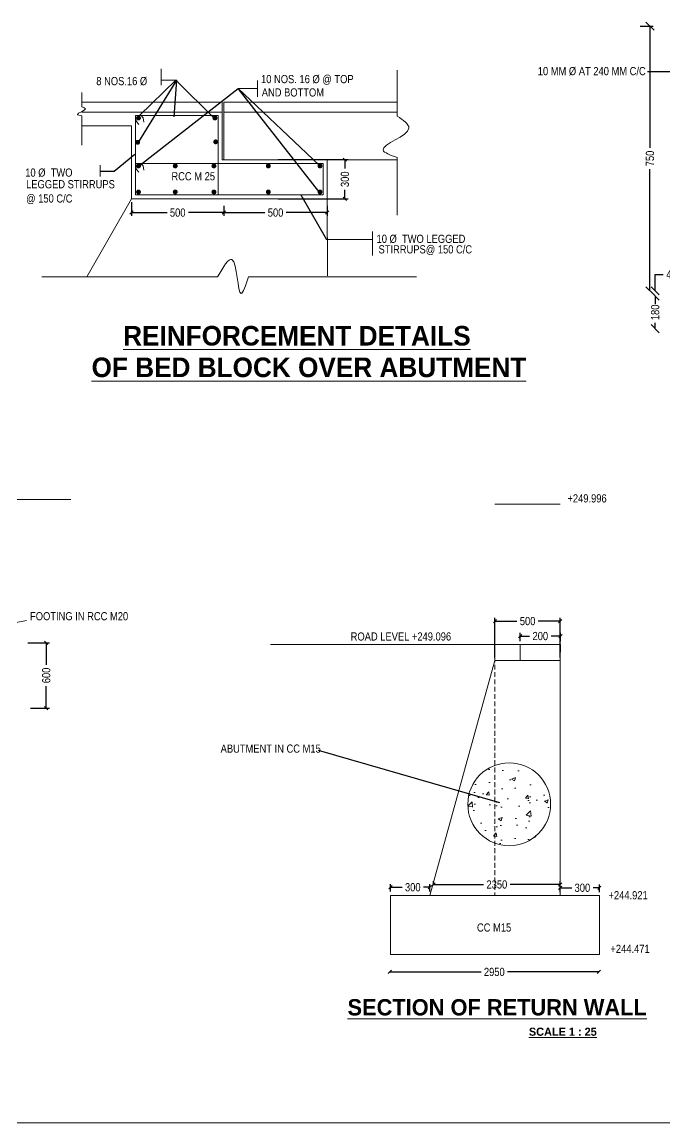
# Model space of a CAD drawing. Header units: millimetres. Extents: x 856385 to 958457, y -77744 to -16204.
# Drawn here: x 890075 to 909786, y -77744 to -44006 of the extents above; entities that cross this region are included whole.
import ezdxf
from ezdxf.enums import TextEntityAlignment as Align

# ---------------------------------------------------------------- set-up
doc = ezdxf.new("R2010")
doc.units = ezdxf.units.MM
doc.header["$LTSCALE"] = 300
doc.header["$MEASUREMENT"] = 0
doc.linetypes.add('DASHED', pattern=[0.75, 0.5, -0.25])
doc.layers.add('abutment', color=7, linetype='Continuous')
doc.styles.add('ARIAL NARROW', font='ARIALN.TTF', dxfattribs={"height": 250})
doc.styles.add('arn', font='ARIALN.TTF')
doc.styles.add('CITYBLUEPR', font='cityb___.ttf')
doc.dimstyles.new('STANDARD$0', dxfattribs={"dimscale": 88.888889, "dimtxt": 0.02, "dimasz": 0.02, "dimexe": 0.05, "dimexo": 0.1, "dimgap": 0.002, "dimtad": 2, "dimdec": 0, "dimzin": 1, "dimdsep": 46, "dimtxsty": 'Standard', "dimcen": 0.09, "dimadec": 0, "dimazin": 0, "dimtfac": 1, "dimtdec": 4, "dimtofl": 0, "dimtmove": 0, "dimatfit": 3, "dimfxl": 1, "dimtolj": 1, "dimtzin": 1, "dimarcsym": 0})
doc.dimstyles.new('STANDARD$7', dxfattribs={"dimtxt": 2, "dimasz": 2, "dimexe": 1.25, "dimexo": 0.625, "dimtad": 1, "dimdec": 0, "dimlfac": 0.5, "dimdsep": 46, "dimtxsty": 'ARIAL NARROW', "dimcen": 2.5, "dimdle": 0.1, "dimse1": 1, "dimse2": 1, "dimadec": 0, "dimazin": 0, "dimtfac": 1, "dimtdec": 0, "dimtmove": 0, "dimatfit": 3, "dimfxl": 1, "dimtolj": 1, "dimtzin": 0, "dimarcsym": 0})

# ---------------------------------------------------------------- blocks, each defined once
blk = doc.blocks.new('_Oblique')
at = {"color": 0, "linetype": 'ByBlock', "lineweight": -2}
blk.add_line((-0.5, -0.5), (0.5, 0.5), dxfattribs=at)
blk = doc.blocks.new('*D13')
at = {"layer": 'abutment', "color": 0, "linetype": 'ByBlock', "lineweight": -2, "transparency": 16777216}
for p, q in [((890255, -63029), (890919, -63029)), ((890819, -63029), (890819, -63702)), ((890819, -65029), (890819, -64356)), ((890331, -65029), (890919, -65029))]:
    blk.add_line(p, q, dxfattribs=at)
at = {"layer": 'Defpoints', "color": 0, "linetype": 'ByBlock', "lineweight": 9, "transparency": 16777216}
for p in [(890155, -63029), (890231, -65029), (890819, -65029)]:
    blk.add_point(p, dxfattribs=at)
at = {"layer": 'abutment', "color": 0, "linetype": 'ByBlock', "lineweight": -2, "transparency": 16777216, "xscale": 100, "yscale": 100, "zscale": 100}
for p, rotation in [((890819, -63029), 90), ((890819, -65029), 270)]:
    blk.add_blockref('_Oblique', p, dxfattribs=dict(at, rotation=rotation))
at = {"layer": 'abutment', "color": 0, "linetype": 'ByBlock', "lineweight": 13, "transparency": 16777216, "insert": (890819, -64029), "char_height": 250, "attachment_point": 5, "rotation": 90, "style": 'ARIAL NARROW'}
blk.add_mtext('\\A1;600', dxfattribs=at)
blk = doc.blocks.new('*D14')
at = {"layer": 'abutment', "color": 0, "linetype": 'ByBlock', "lineweight": -2, "transparency": 16777216}
for p, q in [((893431, -49524), (893431, -49947)), ((893431, -49847), (894522, -49847)), ((896264, -49847), (895174, -49847)), ((896264, -49643), (896264, -49947))]:
    blk.add_line(p, q, dxfattribs=at)
at = {"layer": 'Defpoints', "color": 0, "linetype": 'ByBlock', "lineweight": 9, "transparency": 16777216}
for p in [(893431, -49424), (896264, -49543), (893431, -49847)]:
    blk.add_point(p, dxfattribs=at)
at = {"layer": 'abutment', "color": 0, "linetype": 'ByBlock', "lineweight": -2, "transparency": 16777216, "xscale": 100, "yscale": 100, "zscale": 100, "rotation": 180}
blk.add_blockref('_Oblique', (893431, -49847), dxfattribs=at)
at = {"layer": 'abutment', "color": 0, "linetype": 'ByBlock', "lineweight": -2, "transparency": 16777216, "xscale": 100, "yscale": 100, "zscale": 100}
blk.add_blockref('_Oblique', (896264, -49847), dxfattribs=at)
at = {"layer": 'abutment', "color": 0, "linetype": 'ByBlock', "lineweight": 13, "transparency": 16777216, "insert": (894848, -49847), "char_height": 250, "attachment_point": 5, "style": 'ARIAL NARROW'}
blk.add_mtext('\\A1;500', dxfattribs=at)
blk = doc.blocks.new('*D15')
at = {"layer": 'abutment', "color": 0, "linetype": 'ByBlock', "lineweight": -2, "transparency": 16777216}
for p, q in [((897927, -48224), (900074, -48224)), ((899974, -48224), (899974, -48498)), ((899974, -49424), (899974, -49150)), ((897927, -49424), (900074, -49424))]:
    blk.add_line(p, q, dxfattribs=at)
at = {"layer": 'Defpoints', "color": 0, "linetype": 'ByBlock', "lineweight": 9, "transparency": 16777216}
for p in [(897827, -48224), (897827, -49424), (899974, -49424)]:
    blk.add_point(p, dxfattribs=at)
at = {"layer": 'abutment', "color": 0, "linetype": 'ByBlock', "lineweight": -2, "transparency": 16777216, "xscale": 100, "yscale": 100, "zscale": 100}
for p, rotation in [((899974, -48224), 90), ((899974, -49424), 270)]:
    blk.add_blockref('_Oblique', p, dxfattribs=dict(at, rotation=rotation))
at = {"layer": 'abutment', "color": 0, "linetype": 'ByBlock', "lineweight": 13, "transparency": 16777216, "insert": (899974, -48824), "char_height": 250, "attachment_point": 5, "rotation": 90, "style": 'ARIAL NARROW'}
blk.add_mtext('\\A1;300', dxfattribs=at)
blk = doc.blocks.new('*D16')
at = {"layer": 'abutment', "color": 0, "linetype": 'ByBlock', "lineweight": -2, "transparency": 16777216}
for p, q in [((896264, -49643), (896264, -49947)), ((896264, -49847), (897522, -49847)), ((899431, -49847), (898174, -49847)), ((899431, -49643), (899431, -49947))]:
    blk.add_line(p, q, dxfattribs=at)
at = {"layer": 'Defpoints', "color": 0, "linetype": 'ByBlock', "lineweight": 9, "transparency": 16777216}
for p in [(896264, -49543), (899431, -49543), (896264, -49847)]:
    blk.add_point(p, dxfattribs=at)
at = {"layer": 'abutment', "color": 0, "linetype": 'ByBlock', "lineweight": -2, "transparency": 16777216, "xscale": 100, "yscale": 100, "zscale": 100, "rotation": 180}
blk.add_blockref('_Oblique', (896264, -49847), dxfattribs=at)
at = {"layer": 'abutment', "color": 0, "linetype": 'ByBlock', "lineweight": -2, "transparency": 16777216, "xscale": 100, "yscale": 100, "zscale": 100}
blk.add_blockref('_Oblique', (899431, -49847), dxfattribs=at)
at = {"layer": 'abutment', "color": 0, "linetype": 'ByBlock', "lineweight": 13, "transparency": 16777216, "insert": (897848, -49847), "char_height": 250, "attachment_point": 5, "style": 'ARIAL NARROW'}
blk.add_mtext('\\A1;500', dxfattribs=at)
blk = doc.blocks.new('*D30')
at = {"layer": 'abutment', "color": 0, "linetype": 'ByBlock', "lineweight": -2, "transparency": 16777216}
for p, q in [((901354, -73116), (904147, -73116)), ((907754, -73116), (904962, -73116))]:
    blk.add_line(p, q, dxfattribs=at)
at = {"layer": 'Defpoints', "color": 0, "linetype": 'ByBlock', "lineweight": 9, "transparency": 16777216}
for p in [(901354, -73116), (907754, -73116), (907754, -73116)]:
    blk.add_point(p, dxfattribs=at)
at = {"layer": 'abutment', "color": 0, "linetype": 'ByBlock', "lineweight": -2, "transparency": 16777216, "xscale": 100, "yscale": 100, "zscale": 100, "rotation": 180}
blk.add_blockref('_Oblique', (901354, -73116), dxfattribs=at)
at = {"layer": 'abutment', "color": 0, "linetype": 'ByBlock', "lineweight": -2, "transparency": 16777216, "xscale": 100, "yscale": 100, "zscale": 100}
blk.add_blockref('_Oblique', (907754, -73116), dxfattribs=at)
at = {"layer": 'abutment', "color": 0, "linetype": 'ByBlock', "lineweight": 13, "transparency": 16777216, "insert": (904554, -73116), "char_height": 250, "attachment_point": 5, "style": 'ARIAL NARROW'}
blk.add_mtext('\\A1;2950', dxfattribs=at)
blk = doc.blocks.new('*D31')
at = {"layer": 'abutment', "color": 0, "linetype": 'ByBlock', "lineweight": -2, "transparency": 16777216}
for p, q in [((906574, -70666), (906574, -70436)), ((907774, -70666), (907774, -70436)), ((906574, -70536), (906928, -70536)), ((907774, -70536), (907581, -70536))]:
    blk.add_line(p, q, dxfattribs=at)
at = {"layer": 'Defpoints', "color": 0, "linetype": 'ByBlock', "lineweight": 9, "transparency": 16777216}
for p in [(906574, -70536), (906574, -70766), (907774, -70766)]:
    blk.add_point(p, dxfattribs=at)
at = {"layer": 'abutment', "color": 0, "linetype": 'ByBlock', "lineweight": -2, "transparency": 16777216, "xscale": 100, "yscale": 100, "zscale": 100, "rotation": 180}
blk.add_blockref('_Oblique', (906574, -70536), dxfattribs=at)
at = {"layer": 'abutment', "color": 0, "linetype": 'ByBlock', "lineweight": -2, "transparency": 16777216, "xscale": 100, "yscale": 100, "zscale": 100}
blk.add_blockref('_Oblique', (907774, -70536), dxfattribs=at)
at = {"layer": 'abutment', "color": 0, "linetype": 'ByBlock', "lineweight": 13, "transparency": 16777216, "insert": (907254, -70536), "char_height": 250, "attachment_point": 5, "style": 'ARIAL NARROW'}
blk.add_mtext('\\A1;300', dxfattribs=at)
blk = doc.blocks.new('*D32')
at = {"layer": 'abutment', "color": 0, "linetype": 'ByBlock', "lineweight": -2, "transparency": 16777216}
for p, q in [((901374, -70651), (901374, -70421)), ((902574, -70651), (902574, -70421)), ((901374, -70521), (901728, -70521)), ((902574, -70521), (902381, -70521))]:
    blk.add_line(p, q, dxfattribs=at)
at = {"layer": 'Defpoints', "color": 0, "linetype": 'ByBlock', "lineweight": 9, "transparency": 16777216}
for p in [(901374, -70521), (901374, -70751), (902574, -70751)]:
    blk.add_point(p, dxfattribs=at)
at = {"layer": 'abutment', "color": 0, "linetype": 'ByBlock', "lineweight": -2, "transparency": 16777216, "xscale": 100, "yscale": 100, "zscale": 100, "rotation": 180}
blk.add_blockref('_Oblique', (901374, -70521), dxfattribs=at)
at = {"layer": 'abutment', "color": 0, "linetype": 'ByBlock', "lineweight": -2, "transparency": 16777216, "xscale": 100, "yscale": 100, "zscale": 100}
blk.add_blockref('_Oblique', (902574, -70521), dxfattribs=at)
at = {"layer": 'abutment', "color": 0, "linetype": 'ByBlock', "lineweight": 13, "transparency": 16777216, "insert": (902054, -70521), "char_height": 250, "attachment_point": 5, "style": 'ARIAL NARROW'}
blk.add_mtext('\\A1;300', dxfattribs=at)
blk = doc.blocks.new('*D83')
at = {"layer": 'abutment', "color": 0, "linetype": 'ByBlock', "lineweight": -2, "transparency": 16777216}
for p, q in [((909025, -44131), (909425, -44131)), ((909325, -44131), (909325, -47862)), ((909325, -52243), (909325, -48512))]:
    blk.add_line(p, q, dxfattribs=at)
at = {"layer": 'Defpoints', "color": 0, "linetype": 'ByBlock', "lineweight": 9, "transparency": 16777216}
for p in [(908925, -44131), (909325, -52243), (909325, -52243)]:
    blk.add_point(p, dxfattribs=at)
at = {"layer": 'abutment', "color": 0, "linetype": 'ByBlock', "lineweight": -2, "transparency": 16777216, "xscale": 250, "yscale": 250, "zscale": 250}
for p, rotation in [((909325, -44131), 90), ((909325, -52243), 270)]:
    blk.add_blockref('_Oblique', p, dxfattribs=dict(at, rotation=rotation))
at = {"layer": 'abutment', "color": 0, "linetype": 'ByBlock', "lineweight": 13, "transparency": 16777216, "insert": (909325, -48187), "char_height": 250, "attachment_point": 5, "rotation": 90, "style": 'ARIAL NARROW'}
blk.add_mtext('\\A1;750', dxfattribs=at)
blk = doc.blocks.new('*D84')
at = {"layer": 'abutment', "color": 0, "linetype": 'ByBlock', "lineweight": -2, "transparency": 16777216}
for p, q in [((909485, -52403), (909485, -52586)), ((909485, -53403), (909485, -53219))]:
    blk.add_line(p, q, dxfattribs=at)
at = {"layer": 'Defpoints', "color": 0, "linetype": 'ByBlock', "lineweight": 9, "transparency": 16777216}
for p in [(909485, -52403), (909485, -53403), (909485, -53403)]:
    blk.add_point(p, dxfattribs=at)
at = {"layer": 'abutment', "color": 0, "linetype": 'ByBlock', "lineweight": -2, "transparency": 16777216, "xscale": 250, "yscale": 250, "zscale": 250}
for p, rotation in [((909485, -52403), 90), ((909485, -53403), 270)]:
    blk.add_blockref('_Oblique', p, dxfattribs=dict(at, rotation=rotation))
at = {"layer": 'abutment', "color": 0, "linetype": 'ByBlock', "lineweight": 13, "transparency": 16777216, "insert": (909485, -52903), "char_height": 250, "attachment_point": 5, "rotation": 90, "style": 'ARIAL NARROW'}
blk.add_mtext('\\A1;180', dxfattribs=at)
blk = doc.blocks.new('*D85')
at = {"layer": 'abutment', "color": 0, "linetype": 'ByBlock', "lineweight": -2, "transparency": 16777216}
for p, q in [((909485, -52243), (909485, -51743)), ((909485, -51743), (909735, -51743)), ((909485, -52403), (909485, -52653))]:
    blk.add_line(p, q, dxfattribs=at)
at = {"layer": 'Defpoints', "color": 0, "linetype": 'ByBlock', "lineweight": 9, "transparency": 16777216}
for p in [(909485, -52243), (909485, -52243), (909485, -52403)]:
    blk.add_point(p, dxfattribs=at)
at = {"layer": 'abutment', "color": 0, "linetype": 'ByBlock', "lineweight": -2, "transparency": 16777216, "xscale": 250, "yscale": 250, "zscale": 250}
for p, rotation in [((909485, -52243), 270), ((909485, -52403), 90)]:
    blk.add_blockref('_Oblique', p, dxfattribs=dict(at, rotation=rotation))
at = {"layer": 'abutment', "color": 0, "linetype": 'ByBlock', "lineweight": 13, "transparency": 16777216, "insert": (909986, -51743), "char_height": 250, "attachment_point": 5, "style": 'ARIAL NARROW'}
blk.add_mtext('\\A1;40', dxfattribs=at)
blk = doc.blocks.new('*D119')
at = {"layer": 'abutment', "color": 0, "linetype": 'ByBlock', "lineweight": -2, "transparency": 16777216}
for p, q in [((905349, -62978), (905349, -62723)), ((906580, -62978), (906580, -62723)), ((905349, -62823), (905637, -62823)), ((906580, -62823), (906292, -62823))]:
    blk.add_line(p, q, dxfattribs=at)
at = {"layer": 'Defpoints', "color": 0, "linetype": 'ByBlock', "lineweight": 9, "transparency": 16777216}
for p in [(905349, -63078), (906580, -62823), (906580, -63078)]:
    blk.add_point(p, dxfattribs=at)
at = {"layer": 'abutment', "color": 0, "linetype": 'ByBlock', "lineweight": -2, "transparency": 16777216, "xscale": 100, "yscale": 100, "zscale": 100, "rotation": 180}
blk.add_blockref('_Oblique', (905349, -62823), dxfattribs=at)
at = {"layer": 'abutment', "color": 0, "linetype": 'ByBlock', "lineweight": -2, "transparency": 16777216, "xscale": 100, "yscale": 100, "zscale": 100}
blk.add_blockref('_Oblique', (906580, -62823), dxfattribs=at)
at = {"layer": 'abutment', "color": 0, "linetype": 'ByBlock', "lineweight": 13, "transparency": 16777216, "insert": (905964, -62823), "char_height": 250, "attachment_point": 5, "style": 'ARIAL NARROW'}
blk.add_mtext('\\A1;200', dxfattribs=at)
blk = doc.blocks.new('*D120')
at = {"layer": 'abutment', "color": 0, "linetype": 'ByBlock', "lineweight": -2, "transparency": 16777216}
for p, q in [((904574, -63476), (904574, -62264)), ((904574, -62364), (905248, -62364)), ((906574, -62364), (905901, -62364)), ((906574, -63476), (906574, -62264))]:
    blk.add_line(p, q, dxfattribs=at)
at = {"layer": 'Defpoints', "color": 0, "linetype": 'ByBlock', "lineweight": 9, "transparency": 16777216}
for p in [(906574, -62364), (904574, -63576), (906574, -63576)]:
    blk.add_point(p, dxfattribs=at)
at = {"layer": 'abutment', "color": 0, "linetype": 'ByBlock', "lineweight": -2, "transparency": 16777216, "xscale": 100, "yscale": 100, "zscale": 100, "rotation": 180}
blk.add_blockref('_Oblique', (904574, -62364), dxfattribs=at)
at = {"layer": 'abutment', "color": 0, "linetype": 'ByBlock', "lineweight": -2, "transparency": 16777216, "xscale": 100, "yscale": 100, "zscale": 100}
blk.add_blockref('_Oblique', (906574, -62364), dxfattribs=at)
at = {"layer": 'abutment', "color": 0, "linetype": 'ByBlock', "lineweight": 13, "transparency": 16777216, "insert": (905574, -62364), "char_height": 250, "attachment_point": 5, "style": 'ARIAL NARROW'}
blk.add_mtext('\\A1;500', dxfattribs=at)
blk = doc.blocks.new('*D125')
at = {"layer": 'abutment', "color": 0, "linetype": 'ByBlock', "lineweight": -2, "transparency": 16777216}
for p, q in [((902689, -70436), (902689, -70336)), ((902689, -70436), (904224, -70436)), ((906574, -70436), (905039, -70436)), ((906574, -70436), (906574, -70336))]:
    blk.add_line(p, q, dxfattribs=at)
at = {"layer": 'Defpoints', "color": 0, "linetype": 'ByBlock', "lineweight": 9, "transparency": 16777216}
for p in [(906574, -70436), (902689, -70536), (906574, -70536)]:
    blk.add_point(p, dxfattribs=at)
at = {"layer": 'abutment', "color": 0, "linetype": 'ByBlock', "lineweight": -2, "transparency": 16777216, "xscale": 100, "yscale": 100, "zscale": 100, "rotation": 180}
blk.add_blockref('_Oblique', (902689, -70436), dxfattribs=at)
at = {"layer": 'abutment', "color": 0, "linetype": 'ByBlock', "lineweight": -2, "transparency": 16777216, "xscale": 100, "yscale": 100, "zscale": 100}
blk.add_blockref('_Oblique', (906574, -70436), dxfattribs=at)
at = {"layer": 'abutment', "color": 0, "linetype": 'ByBlock', "lineweight": 13, "transparency": 16777216, "insert": (904632, -70436), "char_height": 250, "attachment_point": 5, "style": 'ARIAL NARROW'}
blk.add_mtext('\\A1;2350', dxfattribs=at)

msp = doc.modelspace()

# ---------------------------------------------------------------- hatches: boundary and pattern name
at = {"layer": 'abutment', "linetype": 'ByBlock', "lineweight": 13}
h = msp.add_hatch(dxfattribs=at)
h.set_pattern_fill('AR-CONC', color=256, scale=168, style=0)
h.set_pattern_definition([(50, (-2250764.1, -496602.8), (1204.9971, -105.4236), [126, -1386]), (355, (-2250764.1, -496602.8), (-233.10224, 1263.6828), [100.8, -1108.8]), (100.4514, (-2250663.7, -496611.5), (971.89576, 1158.25843), [107.0835, -1177.91875]), (46.1842, (-2250764.1, -496266.8), (1792.96496, -278.07194), [189, -2079]), (96.6356, (-2250614.7, -496290), (1570.2333, 1636.518), [160.6253, -1766.8778]), (351.1842, (-2250764.1, -496266.8), (1570.2321, 1636.5192), [151.2, -1663.2]), (21, (-2250596.1, -496350.8), (1002.80385, -676.39974), [126, -1386]), (326, (-2250596.1, -496350.8), (408.76976, 1218.25208), [100.8, -1108.8]), (71.4514, (-2250512.6, -496407.1), (1411.574, 541.85123), [107.0835, -1177.91875]), (37.5, (-2250764.13, -496602.76), (20.428557, 559.261674), [0, -1095.36, 0, -1125.6, 0, -1113]), (7.5, (-2250764.1, -496602.76), (441.95682, 662.61168), [0, -641.76, 0, -1070.16, 0, -424.2]), (327.5, (-2251138.77, -496602.76), (896.82169, -37.892185), [0, -420, 0, -1310.4, 0, -1738.8]), (317.5, (-2251306.8, -496602.8), (979.75276, 168.17637), [0, -546, 0, -870.24, 0, -1234.8])])
h.paths.add_polyline_path([(903761.3, -67977.9, 1), (906301.4, -67977.9, 1)])

# ---------------------------------------------------------------- linework, layer by layer
at = {"color": 0, "linetype": 'ByBlock', "lineweight": 9}
for p, q in [((905349, -63078.3), (906579.9, -63078.3)), ((905349, -63078.3), (905349, -63575.9)), ((906579.9, -63078.3), (906574.4, -63575.9)), ((904574.4, -63575.9), (906574.4, -63575.9))]:
    msp.add_line(p, q, dxfattribs=at)
at = {"color": 0, "linetype": 'DASHED', "lineweight": 9}
msp.add_line((904574.4, -63475.9), (904574.4, -70775.9), dxfattribs=at)
at = {"layer": 'abutment', "linetype": 'ByBlock', "lineweight": 13}
for p, q in [((894337.1, -45939.8), (894337.1, -45445.6)), ((901578.8, -46887.7), (901578.8, -45486)), ((894824.5, -45784.9), (894338.3, -45784.9)), ((897294.3, -46294.1), (897294.3, -45799.9)), ((891911.3, -46609.9), (891911.3, -46162)), ((896700.6, -46047), (897294.3, -46047)), ((891911.3, -46458.3), (896212.7, -46458.3)), ((896212.7, -46458.3), (896212.7, -48224.1)), ((896264.3, -46458.3), (896264.3, -48224.1)), ((896264.3, -46458.3), (901578.8, -46458.3)), ((891911.3, -46769.3), (896212.7, -46769.3)), ((891911.3, -47776.6), (891911.3, -46882.3)), ((892074, -46769.3), (896212.7, -46769.3)), ((893551.3, -46874.8), (896092.7, -46874.8)), ((893551.3, -49304.1), (893551.3, -46874.8)), ((893731.2, -46874.8), (893793.2, -46942.9)), ((896092.7, -46874.8), (896092.7, -49304.1)), ((896264.3, -46769.3), (901578.8, -46769.3)), ((896264.3, -46769.3), (901578.8, -46769.3)), ((891911.3, -47184.1), (893431.3, -47184.1)), ((893431.3, -48224.1), (893431.3, -47184.1)), ((893551.3, -46957.7), (893582.3, -47058.1)), ((893582.3, -47058.1), (893658, -47142.4)), ((893793.2, -46942.9), (893811.8, -47073)), ((893431.3, -49424.1), (893431.3, -48224.1)), ((896212.7, -48224.1), (901578.8, -48224.1)), ((899431.3, -49424.1), (899431.3, -48224.1)), ((901578.8, -49929.8), (901578.8, -48158.6)), ((892472.2, -48744.6), (892472.2, -48397.5)), ((893551.3, -48344.1), (899311.3, -48344.1)), ((893551.3, -48427), (893582.3, -48527.4)), ((893582.3, -48527.4), (893658, -48611.7)), ((893731.2, -48344.1), (893793.2, -48412.1)), ((893793.2, -48412.1), (893811.8, -48542.3)), ((899311.3, -48344.1), (899311.3, -49304.1)), ((893431.3, -49424.1), (892060, -51810.1)), ((893431.3, -49424.1), (899431.3, -49424.1)), ((893551.3, -49304.1), (899311.3, -49304.1)), ((899431.3, -49424.1), (899437.6, -51783.8)), ((900816.1, -51157.4), (900816.1, -50427.1)), ((899407.5, -50674.1), (900816.1, -50674.1)), ((896072, -51810.1), (890678.4, -51810.1)), ((902170.7, -51810.1), (897021.6, -51810.1)), ((883709.2, -58636.1), (891568.3, -58636.1)), ((904574.4, -58775.9), (906574.4, -58775.9)), ((889354.9, -62504.9), (890215, -62341.6)), ((905349, -63078.3), (897689, -63078.3)), ((904574.4, -63575.9), (902574.4, -70775.9)), ((906574.4, -63575.9), (906574.4, -70775.9)), ((907774.4, -70775.9), (901374.4, -70775.9)), ((901374.4, -70775.9), (901374.4, -72575.9)), ((907774.4, -70775.9), (907774.4, -72575.9)), ((907774.4, -72575.9), (901374.4, -72575.9)), ((856384.6, -77743.7), (958457.3, -77743.7))]:
    msp.add_line(p, q, dxfattribs=at)
at = {"layer": 'abutment', "linetype": 'ByBlock', "lineweight": 13, "const_width": 75}
for points in [[(893608.3, -46946.9, 1), (893683.3, -46946.9, 1)], [(895951.9, -46946.9, 1), (896026.9, -46946.9, 1)], [(893581.3, -47691.5, 1), (893656.3, -47691.5, 1)], [(895974.6, -47676.9, 1), (896049.6, -47676.9, 1)], [(893608.3, -48416.1, 1), (893683.3, -48416.1, 1)], [(894735, -48416.1, 1), (894810, -48416.1, 1)], [(895921.1, -48416.1, 1), (895996.1, -48416.1, 1)], [(897588.6, -48416.1, 1), (897663.6, -48416.1, 1)], [(899173, -48416.1, 1), (899248, -48416.1, 1)], [(893608.3, -49213.9, 1), (893683.3, -49213.9, 1)], [(894735, -49213.9, 1), (894810, -49213.9, 1)], [(895921.1, -49213.9, 1), (895996.1, -49213.9, 1)], [(897588.6, -49213.9, 1), (897663.6, -49213.9, 1)], [(899173, -49213.9, 1), (899248, -49213.9, 1)]]:
    msp.add_lwpolyline(points, format="xyb", close=True, dxfattribs=at)
at = {"layer": 'abutment', "linetype": 'ByBlock', "lineweight": 13}
msp.add_circle((905010.8, -67977.2), 1270, dxfattribs=at)
for points in [[(891911.3, -46609.9), (892018.4, -46667.9), (891774.7, -46836), (891911.3, -46882.3)], [(901578.8, -46887.7), (901933.2, -47257.9), (901145.7, -47927.2), (901578.8, -48158.6)], [(896072, -51810.1), (896512.1, -51285), (896790, -52326.3), (897021.6, -51810.1)]]:
    msp.add_spline(points, degree=3, dxfattribs=at)

# ---------------------------------------------------------------- texts
for s, height, style, p in [('10 MM %%C AT 240 MM C/C', 250, 'ARIAL NARROW', (905886, -45635.5)), ('8 NOS.16 %%C', 250, 'ARIAL NARROW', (892352.6, -45941.1)), ('10 NOS. 16 %%C @ TOP', 250, 'ARIAL NARROW', (897403.1, -45879.1)), ('AND BOTTOM', 250, 'ARIAL NARROW', (897425.3, -46288.3)), ('10 %%C  TWO', 250, 'ARIAL NARROW', (890174.3, -48744.7)), ('LEGGED STIRRUPS ', 250, 'ARIAL NARROW', (890200.7, -49101.5)), ('RCC M 25', 250, 'arn', (894655.9, -48857.6)), ('@ 150 C/C', 250, 'ARIAL NARROW', (890200.7, -49537.5)), ('10 %%C  TWO LEGGED ', 250, 'ARIAL NARROW', (900944.1, -50774)), (' STIRRUPS@ 150 C/C', 250, 'ARIAL NARROW', (900925.1, -51096.9)), ('%%UREINFORCEMENT DETAILS', 600, 'CITYBLUEPR', (893175.2, -53919.5)), ('%%UOF BED BLOCK OVER ABUTMENT', 600, 'CITYBLUEPR', (892207.8, -54887.5)), ('FOOTING IN RCC M20', 250, 'arn', (890322, -62339))]:
    msp.add_text(s, height=height, dxfattribs=dict(at, style=style)).set_placement(p)
at = {"layer": 'abutment', "linetype": 'ByBlock', "lineweight": 13, "style": 'CITYBLUEPR'}
for s, height, p in [('%%USECTION OF RETURN WALL', 500, (904640.4, -74448.6)), ('%%USCALE 1 : 25', 250, (906654.1, -75071.9))]:
    msp.add_text(s, height=height, dxfattribs=at).set_placement(p, align=Align.CENTER)
at = {"layer": 'abutment', "linetype": 'ByBlock', "lineweight": 13, "char_height": 250, "attachment_point": 4, "style": 'ARIAL NARROW'}
for s, insert in [('+249.996', (906795.7, -58604.7)), ('ROAD LEVEL +249.096', (900150.3, -62837.1)), ('ABUTMENT IN CC M15', (896164.3, -66273.2)), ('+244.921', (908053.6, -70766.6)), (' CC M15', (903942.9, -71755.9)), ('+244.471', (908113.6, -72406.6))]:
    msp.add_mtext(s, dxfattribs=dict(at, insert=insert))

# ---------------------------------------------------------------- dimensions: what is measured, and where the dimension line sits
at = {"layer": 'abutment', "linetype": 'ByBlock', "lineweight": 13}
for base, p1, p2, text, override, picture, middle in [((909325.1, -52243), (908925.1, -44131), (909325.1, -52243), '750', {"dimscale": 1, "dimtxt": 250, "dimasz": 250, "dimexe": 100, "dimexo": 100, "dimgap": 100, "dimtad": 0, "dimtoh": 1, "dimzin": 0, "dimtxsty": 'ARIAL NARROW', "dimblk1": 'Oblique', "dimblk2": 'Oblique', "dimsah": 1, "dimtzin": 0}, '*D83', (909325.1, -48187)), ((899974.1, -49424.1), (897826.6, -48224.1), (897826.6, -49424.1), '300', {"dimscale": 1, "dimtxt": 250, "dimasz": 100, "dimexe": 100, "dimexo": 100, "dimgap": 100, "dimtad": 0, "dimtoh": 1, "dimzin": 0, "dimtxsty": 'ARIAL NARROW', "dimblk1": 'Oblique', "dimblk2": 'Oblique', "dimsah": 1, "dimtzin": 0}, '*D15', (899974.1, -48824.1)), ((909485.1, -52243), (909485.1, -52403), (909485.1, -52243), '40', {"dimscale": 1, "dimtxt": 250, "dimasz": 250, "dimexe": 100, "dimexo": 100, "dimgap": 100, "dimtad": 0, "dimtoh": 1, "dimzin": 0, "dimtxsty": 'ARIAL NARROW', "dimblk1": 'Oblique', "dimblk2": 'Oblique', "dimsah": 1, "dimtzin": 0}, '*D85', (909985.7, -51743)), ((909485.1, -53403), (909485.1, -52403), (909485.1, -53403), '180', {"dimscale": 1, "dimtxt": 250, "dimasz": 250, "dimexe": 100, "dimexo": 100, "dimgap": 100, "dimtad": 0, "dimtoh": 1, "dimzin": 0, "dimtxsty": 'ARIAL NARROW', "dimblk1": 'Oblique', "dimblk2": 'Oblique', "dimsah": 1, "dimtzin": 0}, '*D84', (909485.1, -52903)), ((890818.9, -65029.2), (890154.8, -63029.2), (890231, -65029.2), '600', {"dimscale": 1, "dimtxt": 250, "dimasz": 100, "dimexe": 100, "dimexo": 100, "dimgap": 100, "dimtad": 0, "dimtoh": 1, "dimzin": 0, "dimtxsty": 'ARIAL NARROW', "dimblk1": 'Oblique', "dimblk2": 'Oblique', "dimsah": 1, "dimtzin": 0}, '*D13', (890818.9, -64029.2))]:
    dim = msp.add_linear_dim(base=base, p1=p1, p2=p2, angle=90, text=text, dimstyle='STANDARD$0', override=override, dxfattribs=at)
    dim.commit()
    dim.dimension.update_dxf_attribs({"geometry": picture, "text_midpoint": middle})
for base, p1, p2, text, override, picture, middle in [((893431.3, -49847.5), (896264.3, -49542.7), (893431.3, -49424.1), '500', {"dimscale": 1, "dimtxt": 250, "dimasz": 100, "dimexe": 100, "dimexo": 100, "dimgap": 100, "dimtad": 0, "dimtoh": 1, "dimzin": 0, "dimtxsty": 'ARIAL NARROW', "dimblk1": 'Oblique', "dimblk2": 'Oblique', "dimsah": 1, "dimtzin": 0}, '*D14', (894847.8, -49847.5)), ((896264.3, -49847.5), (899431.3, -49542.7), (896264.3, -49542.7), '500', {"dimscale": 1, "dimtxt": 250, "dimasz": 100, "dimexe": 100, "dimexo": 100, "dimgap": 100, "dimtad": 0, "dimtoh": 1, "dimzin": 0, "dimtxsty": 'ARIAL NARROW', "dimblk1": 'Oblique', "dimblk2": 'Oblique', "dimsah": 1, "dimtzin": 0}, '*D16', (897847.8, -49847.5)), ((906579.9, -62823.1), (905349, -63078.3), (906579.9, -63078.3), '200', {"dimscale": 1, "dimtxt": 250, "dimasz": 100, "dimexe": 100, "dimexo": 100, "dimgap": 100, "dimtad": 0, "dimtoh": 1, "dimzin": 0, "dimtxsty": 'ARIAL NARROW', "dimblk1": 'Oblique', "dimblk2": 'Oblique', "dimsah": 1, "dimtzin": 0}, '*D119', (905964.5, -62823.1)), ((906574.4, -70435.9), (902689.4, -70535.9), (906574.4, -70535.9), '2350', {"dimscale": 1, "dimtxt": 250, "dimasz": 100, "dimexe": 100, "dimexo": 100, "dimgap": 100, "dimtad": 0, "dimtoh": 1, "dimlfac": 0.25, "dimzin": 0, "dimtxsty": 'ARIAL NARROW', "dimblk1": 'Oblique', "dimblk2": 'Oblique', "dimsah": 1, "dimtzin": 0}, '*D125', (904631.9, -70435.9)), ((907754.4, -73115.9), (901354.4, -73115.9), (907754.4, -73115.9), '2950', {"dimscale": 1, "dimtxt": 250, "dimasz": 100, "dimexe": 100, "dimexo": 100, "dimgap": 100, "dimtad": 0, "dimtoh": 1, "dimlfac": 0.25, "dimzin": 0, "dimtxsty": 'ARIAL NARROW', "dimblk1": 'Oblique', "dimblk2": 'Oblique', "dimsah": 1, "dimtzin": 0}, '*D30', (904554.4, -73115.9))]:
    dim = msp.add_linear_dim(base=base, p1=p1, p2=p2, text=text, dimstyle='STANDARD$0', override=override, dxfattribs=at)
    dim.commit()
    dim.dimension.update_dxf_attribs({"geometry": picture, "text_midpoint": middle})
dim = msp.add_linear_dim(base=(906574.4, -62364), p1=(904574.4, -63575.9), p2=(906574.4, -63575.9), text='500', dimstyle='STANDARD$0', override={"dimscale": 1, "dimtxt": 250, "dimasz": 100, "dimexe": 100, "dimexo": 100, "dimgap": 100, "dimtad": 0, "dimtoh": 1, "dimzin": 0, "dimtxsty": 'ARIAL NARROW', "dimblk1": 'Oblique', "dimblk2": 'Oblique', "dimsah": 1, "dimtzin": 0}, dxfattribs=at)
dim.commit()
dim.dimension.update_dxf_attribs({"geometry": '*D120', "text_midpoint": (905574.4, -62364), "dimtype": 160})
for base, p1, p2, picture, middle in [((901374.4, -70520.9), (902574.4, -70750.9), (901374.4, -70750.9), '*D32', (902054.4, -70520.9)), ((906574.4, -70535.9), (907774.4, -70765.9), (906574.4, -70765.9), '*D31', (907254.4, -70535.9))]:
    dim = msp.add_linear_dim(base=base, p1=p1, p2=p2, dimstyle='STANDARD$0', override={"dimscale": 1, "dimtxt": 250, "dimasz": 100, "dimexe": 100, "dimexo": 100, "dimgap": 100, "dimtad": 0, "dimtoh": 1, "dimlfac": 0.25, "dimzin": 0, "dimtxsty": 'ARIAL NARROW', "dimblk1": 'Oblique', "dimblk2": 'Oblique', "dimsah": 1, "dimtzin": 0}, dxfattribs=at)
    dim.commit()
    dim.dimension.update_dxf_attribs({"geometry": picture, "text_midpoint": middle, "dimtype": 160})

# ---------------------------------------------------------------- leaders
for points, override in [([(910152.4, -45530.6), (909251.6, -45530.5)], {"dimtxt": 250, "dimasz": 100, "dimexe": 100, "dimexo": 100, "dimgap": 100, "dimtad": 0, "dimtoh": 1, "dimlfac": 1, "dimzin": 0, "dimcen": 0.09, "dimdle": 0, "dimse1": 0, "dimse2": 0, "dimtdec": 4, "dimtofl": 0}), ([(893654.3, -47679.5), (894824.5, -45784.9)], {"dimtxt": 250, "dimasz": 100, "dimexe": 100, "dimexo": 100, "dimgap": 100, "dimtad": 0, "dimtoh": 1, "dimlfac": 1, "dimzin": 0, "dimtxsty": 'ARIAL NARROW', "dimcen": 0.09, "dimtdec": 4, "dimtofl": 0}), ([(893677, -46874.8), (894794.1, -45784.9)], {"dimtxt": 250, "dimasz": 100, "dimexe": 100, "dimexo": 100, "dimgap": 100, "dimtad": 0, "dimtoh": 1, "dimlfac": 1, "dimzin": 0, "dimtxsty": 'ARIAL NARROW', "dimcen": 0.09, "dimtdec": 4, "dimtofl": 0}), ([(894740.9, -46914.8), (894824.5, -45784.9)], {"dimtxt": 250, "dimasz": 100, "dimexe": 100, "dimexo": 100, "dimgap": 100, "dimtad": 0, "dimtoh": 1, "dimlfac": 1, "dimzin": 0, "dimtxsty": 'ARIAL NARROW', "dimcen": 0.09, "dimtdec": 4, "dimtofl": 0}), ([(895951.9, -46946.9), (894822.1, -45817.2)], {"dimtxt": 250, "dimasz": 100, "dimexe": 100, "dimexo": 100, "dimgap": 100, "dimtad": 0, "dimtoh": 1, "dimlfac": 1, "dimzin": 0, "dimtxsty": 'ARIAL NARROW', "dimcen": 0.09, "dimtdec": 4, "dimtofl": 0}), ([(893679.2, -48401.1), (896700.6, -46047)], {"dimtxt": 250, "dimasz": 100, "dimexe": 100, "dimexo": 100, "dimgap": 100, "dimtad": 0, "dimtoh": 1, "dimlfac": 1, "dimzin": 0, "dimtxsty": 'ARIAL NARROW', "dimcen": 0.09, "dimtdec": 4, "dimtofl": 0}), ([(899180.4, -48393.9), (896700.6, -46047)], {"dimtxt": 250, "dimasz": 100, "dimexe": 100, "dimexo": 100, "dimgap": 100, "dimtad": 0, "dimtoh": 1, "dimlfac": 1, "dimzin": 0, "dimtxsty": 'ARIAL NARROW', "dimcen": 0.09, "dimtdec": 4, "dimtofl": 0}), ([(899174.5, -49203.4), (896700.6, -46047)], {"dimtxt": 250, "dimasz": 100, "dimexe": 100, "dimexo": 100, "dimgap": 100, "dimtad": 0, "dimtoh": 1, "dimlfac": 1, "dimzin": 0, "dimtxsty": 'ARIAL NARROW', "dimcen": 0.09, "dimtdec": 4, "dimtofl": 0}), ([(893532.7, -48062.9), (892900.4, -48581.9), (892482.7, -48581.9)], {"dimtxt": 250, "dimasz": 100, "dimexe": 100, "dimexo": 100, "dimgap": 100, "dimtad": 0, "dimtoh": 1, "dimlfac": 1, "dimzin": 0, "dimtxsty": 'ARIAL NARROW', "dimcen": 0.09, "dimtdec": 4, "dimtofl": 0}), ([(898620, -49304.1), (899407.5, -50674.1)], {"dimtxt": 250, "dimasz": 100, "dimexe": 100, "dimexo": 100, "dimgap": 100, "dimtad": 0, "dimtoh": 1, "dimlfac": 1, "dimzin": 0, "dimtxsty": 'ARIAL NARROW', "dimcen": 0.09, "dimtdec": 4, "dimtofl": 0}), ([(904722.3, -67937.2), (899167.5, -66327.5)], {"dimtxt": 200, "dimasz": 175, "dimexe": 0.18, "dimexo": 0.0625, "dimgap": 0.09, "dimtad": 0, "dimtoh": 1, "dimlfac": 1, "dimzin": 0, "dimcen": 0.09, "dimtdec": 4, "dimtofl": 0})]:
    msp.add_leader(points, dimstyle='STANDARD$7', override=override, dxfattribs=at)

doc.saveas('drawing.dxf')
